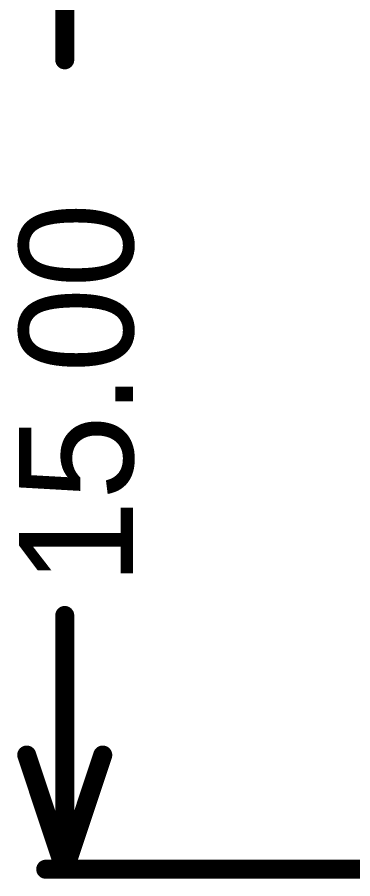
# Model space of a CAD drawing. Extents: x 1.246 to 2.212, y 2.225 to 2.946.
# Drawn here: x 1.2461 to 1.4226, y 2.2258 to 2.6785 of the extents above; entities that cross this region are included whole.
import ezdxf

# ---------------------------------------------------------------- set-up
doc = ezdxf.new("R2010")
doc.units = 0
doc.layers.add('KEEPOUTLAYER', color=6, linetype='CONTINUOUS')

msp = doc.modelspace()

# ---------------------------------------------------------------- linework, layer by layer
at = {"layer": 'KEEPOUTLAYER', "const_width": 0.01}
for points in [[(1.271073, 2.656077), (1.271073, 2.821395)], [(1.271073, 2.230844), (1.271073, 2.364162)], [(1.251073, 2.290844), (1.271073, 2.230844)], [(1.271073, 2.230844), (1.291073, 2.290844)], [(1.261073, 2.230844), (1.540601, 2.230844)]]:
    msp.add_lwpolyline(points, dxfattribs=at)
at = {"layer": 'KEEPOUTLAYER', "const_width": 0.005}
for points in [[(1.268573, 2.656077, 1), (1.273573, 2.656077, 1)], [(1.268573, 2.364162, 1), (1.273573, 2.364162, 1)], [(1.248573, 2.290844, 1), (1.253573, 2.290844, 1)], [(1.288573, 2.290844, 1), (1.293573, 2.290844, 1)], [(1.258573, 2.230844, 1), (1.263573, 2.230844, 1)], [(1.268573, 2.230844, 1), (1.273573, 2.230844, 1)], [(1.268573, 2.230844, 1), (1.273573, 2.230844, 1)], [(1.268573, 2.230844, 1), (1.273573, 2.230844, 1)]]:
    msp.add_lwpolyline(points, format="xyb", close=True, dxfattribs=at)

# ---------------------------------------------------------------- texts
at = {"layer": 'KEEPOUTLAYER'}
msp.add_text('15.00', height=0.06, rotation=90, dxfattribs=at).set_placement((1.307063, 2.380162))

doc.saveas('drawing.dxf')
